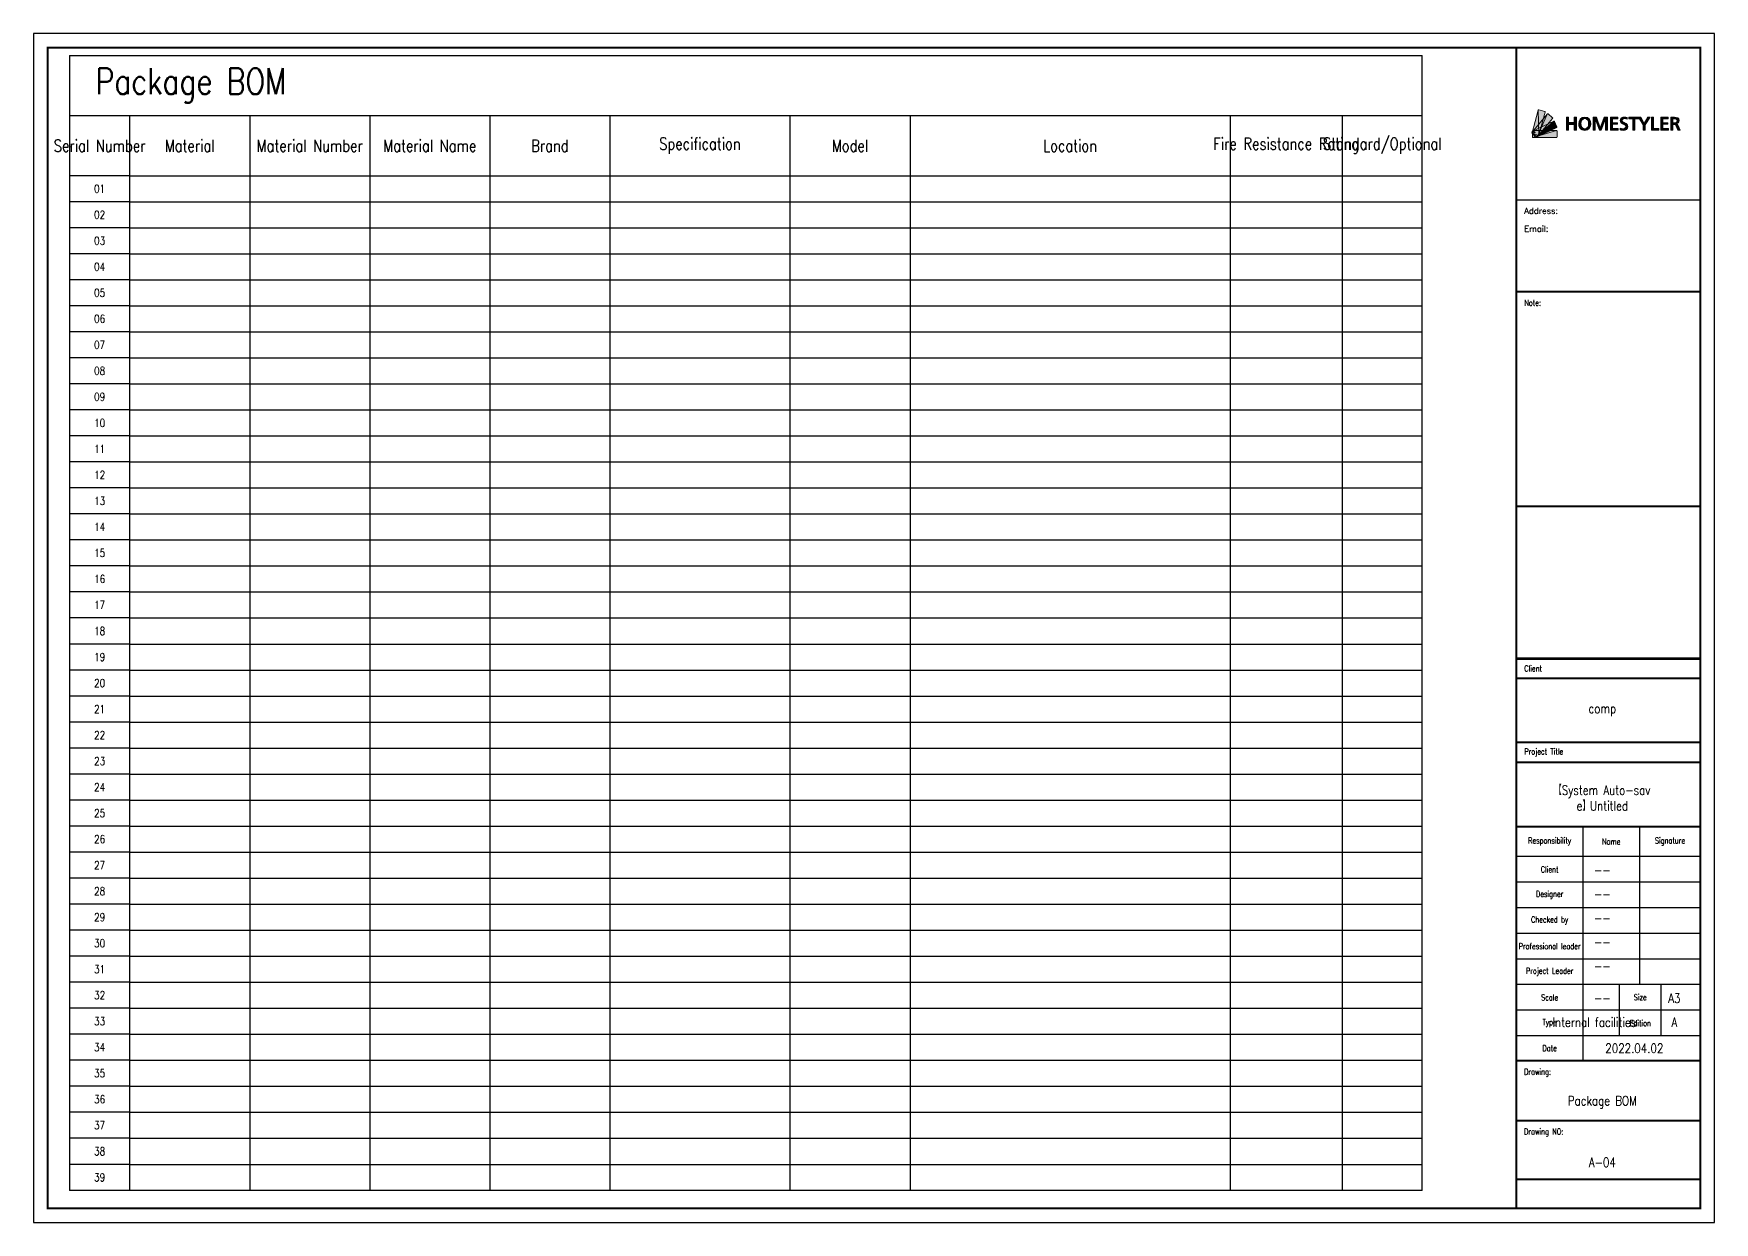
# Model space of a CAD drawing. Header units: millimetres. Extents: x 28800 to 111600, y 0 to 17820.
# Drawn here: x 86400 to 111600, y 0 to 17820 of the extents above; entities that cross this region are included whole.
import ezdxf

# ---------------------------------------------------------------- set-up
doc = ezdxf.new("R2010")
doc.units = ezdxf.units.MM
for name, color, linetype in [('homestyler', 7, 'Continuous'), ('P-文字', 44, 'Continuous'), ('V-文字', 50, 'Continuous'), ('V-表格', 108, 'Continuous')]:
    doc.layers.add(name, color=color, linetype=linetype)
doc.styles.add('标准', font='simplex.shx', dxfattribs={"width": 0.8, "bigfont": 'gbcbig.shx'})

# ---------------------------------------------------------------- blocks, each defined once
blk = doc.blocks.new('block 16')
at = {"layer": 'homestyler', "true_color": 0x458aa3}
h = blk.add_hatch(color=145, dxfattribs=at)
h.dxf.hatch_style = 2
edge = h.paths.add_edge_path()
edge.add_spline(control_points=[(505.1, -4105.3), (505.1, -4105.3), (475.1, -4097.3), (475.1, -4097.3), (473.4, -4096.8), (471.7, -4097.8), (471.2, -4099.5), (471.2, -4099.5), (475.1, -4229.2), (475.1, -4229.2), (475.1, -4229.2), (507.3, -4109.1), (507.3, -4109.1), (507.6, -4108), (507.2, -4106.9), (506.4, -4106.1), (506, -4105.7), (505.6, -4105.5), (505.1, -4105.3)], knot_values=[0, 0, 0, 0, 1, 1, 1, 2, 2, 2, 3, 3, 3, 4, 4, 4, 5, 5, 5, 6, 6, 6, 6], degree=3, periodic=0)
at = {"layer": 'homestyler', "lineweight": 0}
blk.add_open_spline([(505.1, -4105.3), (505.1, -4105.3), (475.1, -4097.3), (475.1, -4097.3), (473.4, -4096.8), (471.7, -4097.8), (471.2, -4099.5), (471.2, -4099.5), (475.1, -4229.2), (475.1, -4229.2), (475.1, -4229.2), (507.3, -4109.1), (507.3, -4109.1), (507.6, -4108), (507.2, -4106.9), (506.4, -4106.1), (506, -4105.7), (505.6, -4105.5), (505.1, -4105.3)], degree=3, knots=[0, 0, 0, 0, 1, 1, 1, 2, 2, 2, 3, 3, 3, 4, 4, 4, 5, 5, 5, 6, 6, 6, 6], dxfattribs=at)
blk = doc.blocks.new('block 15')
at = {"layer": 'homestyler', "true_color": 0x65acb8}
h = blk.add_hatch(color=143, dxfattribs=at)
h.dxf.hatch_style = 2
edge = h.paths.add_edge_path()
edge.add_spline(control_points=[(505.1, -4105.3), (506.7, -4105.8), (507.7, -4107.5), (507.3, -4109.1), (507.3, -4109.1), (475.1, -4229.2), (475.1, -4229.2), (474.6, -4230.9), (472.9, -4231.8), (471.3, -4231.4), (471.3, -4231.4), (441.3, -4223.4), (441.3, -4223.4), (439.6, -4222.9), (438.6, -4221.2), (439.1, -4219.5), (439.1, -4219.5), (471.2, -4099.5), (471.2, -4099.5), (471.7, -4097.8), (473.4, -4096.8), (475.1, -4097.3), (475.1, -4097.3), (505.1, -4105.3), (505.1, -4105.3)], knot_values=[0, 0, 0, 0, 1, 1, 1, 2, 2, 2, 3, 3, 3, 4, 4, 4, 5, 5, 5, 6, 6, 6, 7, 7, 7, 8, 8, 8, 8], degree=3, periodic=0)
at = {"layer": 'homestyler', "lineweight": 0}
blk.add_open_spline([(505.1, -4105.3), (506.7, -4105.8), (507.7, -4107.5), (507.3, -4109.1), (507.3, -4109.1), (475.1, -4229.2), (475.1, -4229.2), (474.6, -4230.9), (472.9, -4231.8), (471.3, -4231.4), (471.3, -4231.4), (441.3, -4223.4), (441.3, -4223.4), (439.6, -4222.9), (438.6, -4221.2), (439.1, -4219.5), (439.1, -4219.5), (471.2, -4099.5), (471.2, -4099.5), (471.7, -4097.8), (473.4, -4096.8), (475.1, -4097.3), (475.1, -4097.3), (505.1, -4105.3), (505.1, -4105.3)], degree=3, knots=[0, 0, 0, 0, 1, 1, 1, 2, 2, 2, 3, 3, 3, 4, 4, 4, 5, 5, 5, 6, 6, 6, 7, 7, 7, 8, 8, 8, 8], dxfattribs=at)
at = {"layer": 'homestyler'}
blk.add_blockref('block 16', (0, 0), dxfattribs=at)
blk = doc.blocks.new('block 18')
at = {"layer": 'homestyler', "true_color": 0xd55f3f}
h = blk.add_hatch(color=13, dxfattribs=at)
h.dxf.hatch_style = 2
edge = h.paths.add_edge_path()
edge.add_spline(control_points=[(546.6, -4139.1), (546.6, -4139.1), (522.8, -4119.1), (522.8, -4119.1), (521.5, -4118), (519.5, -4118.2), (518.4, -4119.5), (518.4, -4119.5), (467.1, -4238.7), (467.1, -4238.7), (467.1, -4238.7), (547, -4143.5), (547, -4143.5), (548.1, -4142.2), (547.9, -4140.2), (546.6, -4139.1)], knot_values=[0, 0, 0, 0, 1, 1, 1, 2, 2, 2, 3, 3, 3, 4, 4, 4, 5, 5, 5, 5], degree=3, periodic=0)
at = {"layer": 'homestyler', "lineweight": 0}
blk.add_open_spline([(546.6, -4139.1), (546.6, -4139.1), (522.8, -4119.1), (522.8, -4119.1), (521.5, -4118), (519.5, -4118.2), (518.4, -4119.5), (518.4, -4119.5), (467.1, -4238.7), (467.1, -4238.7), (467.1, -4238.7), (547, -4143.5), (547, -4143.5), (548.1, -4142.2), (547.9, -4140.2), (546.6, -4139.1)], degree=3, knots=[0, 0, 0, 0, 1, 1, 1, 2, 2, 2, 3, 3, 3, 4, 4, 4, 5, 5, 5, 5], dxfattribs=at)
blk = doc.blocks.new('block 17')
at = {"layer": 'homestyler', "true_color": 0xe46846}
h = blk.add_hatch(color=13, dxfattribs=at)
h.dxf.hatch_style = 2
edge = h.paths.add_edge_path()
edge.add_spline(control_points=[(546.6, -4139.1), (547.9, -4140.2), (548.1, -4142.2), (547, -4143.5), (547, -4143.5), (467.1, -4238.7), (467.1, -4238.7), (466, -4240), (464.1, -4240.2), (462.7, -4239.1), (462.7, -4239.1), (438.9, -4219.1), (438.9, -4219.1), (437.6, -4218), (437.4, -4216), (438.6, -4214.7), (438.6, -4214.7), (518.4, -4119.5), (518.4, -4119.5), (519.5, -4118.2), (521.5, -4118), (522.8, -4119.1), (522.8, -4119.1), (546.6, -4139.1), (546.6, -4139.1)], knot_values=[0, 0, 0, 0, 1, 1, 1, 2, 2, 2, 3, 3, 3, 4, 4, 4, 5, 5, 5, 6, 6, 6, 7, 7, 7, 8, 8, 8, 8], degree=3, periodic=0)
at = {"layer": 'homestyler', "lineweight": 0}
blk.add_open_spline([(546.6, -4139.1), (547.9, -4140.2), (548.1, -4142.2), (547, -4143.5), (547, -4143.5), (467.1, -4238.7), (467.1, -4238.7), (466, -4240), (464.1, -4240.2), (462.7, -4239.1), (462.7, -4239.1), (438.9, -4219.1), (438.9, -4219.1), (437.6, -4218), (437.4, -4216), (438.6, -4214.7), (438.6, -4214.7), (518.4, -4119.5), (518.4, -4119.5), (519.5, -4118.2), (521.5, -4118), (522.8, -4119.1), (522.8, -4119.1), (546.6, -4139.1), (546.6, -4139.1)], degree=3, knots=[0, 0, 0, 0, 1, 1, 1, 2, 2, 2, 3, 3, 3, 4, 4, 4, 5, 5, 5, 6, 6, 6, 7, 7, 7, 8, 8, 8, 8], dxfattribs=at)
at = {"layer": 'homestyler'}
blk.add_blockref('block 18', (0, 0), dxfattribs=at)
blk = doc.blocks.new('block 20')
at = {"layer": 'homestyler', "true_color": 0x9bb849}
h = blk.add_hatch(color=55, dxfattribs=at)
h.dxf.hatch_style = 2
edge = h.paths.add_edge_path()
edge.add_spline(control_points=[(570, -4187.3), (570, -4187.3), (556.9, -4159.1), (556.9, -4159.1), (556.7, -4158.8), (556.5, -4158.5), (556.3, -4158.2), (555.4, -4157.3), (554, -4157), (552.8, -4157.6), (552.8, -4157.6), (464, -4236.7), (464, -4236.7), (464, -4236.7), (465.6, -4239.4), (465.6, -4239.4), (465.6, -4239.4), (568.5, -4191.4), (568.5, -4191.4), (570.1, -4190.7), (570.7, -4188.8), (570, -4187.3)], knot_values=[0, 0, 0, 0, 1, 1, 1, 2, 2, 2, 3, 3, 3, 4, 4, 4, 5, 5, 5, 6, 6, 6, 7, 7, 7, 7], degree=3, periodic=0)
at = {"layer": 'homestyler', "lineweight": 0}
blk.add_open_spline([(570, -4187.3), (570, -4187.3), (556.9, -4159.1), (556.9, -4159.1), (556.7, -4158.8), (556.5, -4158.5), (556.3, -4158.2), (555.4, -4157.3), (554, -4157), (552.8, -4157.6), (552.8, -4157.6), (464, -4236.7), (464, -4236.7), (464, -4236.7), (465.6, -4239.4), (465.6, -4239.4), (465.6, -4239.4), (568.5, -4191.4), (568.5, -4191.4), (570.1, -4190.7), (570.7, -4188.8), (570, -4187.3)], degree=3, knots=[0, 0, 0, 0, 1, 1, 1, 2, 2, 2, 3, 3, 3, 4, 4, 4, 5, 5, 5, 6, 6, 6, 7, 7, 7, 7], dxfattribs=at)
blk = doc.blocks.new('block 19')
at = {"layer": 'homestyler', "true_color": 0xa5c157}
h = blk.add_hatch(color=73, dxfattribs=at)
h.dxf.hatch_style = 2
edge = h.paths.add_edge_path()
edge.add_spline(control_points=[(570, -4187.3), (570.7, -4188.8), (570.1, -4190.7), (568.5, -4191.4), (568.5, -4191.4), (458.8, -4242.5), (458.8, -4242.5), (458.8, -4242.5), (450.5, -4239.8), (450.5, -4239.8), (450.5, -4239.8), (438.6, -4214.3), (438.6, -4214.3), (437.9, -4212.7), (438.6, -4210.9), (440.1, -4210.1), (440.1, -4210.1), (552.8, -4157.6), (552.8, -4157.6), (554.3, -4156.9), (556.2, -4157.6), (556.9, -4159.1), (556.9, -4159.1), (570, -4187.3), (570, -4187.3)], knot_values=[0, 0, 0, 0, 1, 1, 1, 2, 2, 2, 3, 3, 3, 4, 4, 4, 5, 5, 5, 6, 6, 6, 7, 7, 7, 8, 8, 8, 8], degree=3, periodic=0)
at = {"layer": 'homestyler', "lineweight": 0}
blk.add_open_spline([(570, -4187.3), (570.7, -4188.8), (570.1, -4190.7), (568.5, -4191.4), (568.5, -4191.4), (458.8, -4242.5), (458.8, -4242.5), (458.8, -4242.5), (450.5, -4239.8), (450.5, -4239.8), (450.5, -4239.8), (438.6, -4214.3), (438.6, -4214.3), (437.9, -4212.7), (438.6, -4210.9), (440.1, -4210.1), (440.1, -4210.1), (552.8, -4157.6), (552.8, -4157.6), (554.3, -4156.9), (556.2, -4157.6), (556.9, -4159.1), (556.9, -4159.1), (570, -4187.3), (570, -4187.3)], degree=3, knots=[0, 0, 0, 0, 1, 1, 1, 2, 2, 2, 3, 3, 3, 4, 4, 4, 5, 5, 5, 6, 6, 6, 7, 7, 7, 8, 8, 8, 8], dxfattribs=at)
at = {"layer": 'homestyler'}
blk.add_blockref('block 20', (0, 0), dxfattribs=at)
blk = doc.blocks.new('block 22')
at = {"layer": 'homestyler', "true_color": 0xeba522}
h = blk.add_hatch(color=40, dxfattribs=at)
h.dxf.hatch_style = 2
edge = h.paths.add_edge_path()
edge.add_spline(control_points=[(570.9, -4240.8), (570.9, -4240.8), (570.9, -4209.7), (570.9, -4209.7), (570.9, -4208.9), (570.5, -4208.1), (570, -4207.6), (569.4, -4207), (568.6, -4206.6), (567.8, -4206.6), (567.8, -4206.6), (443.5, -4243.9), (443.5, -4243.9), (443.5, -4243.9), (567.8, -4243.9), (567.8, -4243.9), (569.5, -4243.9), (570.9, -4242.5), (570.9, -4240.8)], knot_values=[0, 0, 0, 0, 1, 1, 1, 2, 2, 2, 3, 3, 3, 4, 4, 4, 5, 5, 5, 6, 6, 6, 6], degree=3, periodic=0)
at = {"layer": 'homestyler', "lineweight": 0}
blk.add_open_spline([(570.9, -4240.8), (570.9, -4240.8), (570.9, -4209.7), (570.9, -4209.7), (570.9, -4208.9), (570.5, -4208.1), (570, -4207.6), (569.4, -4207), (568.6, -4206.6), (567.8, -4206.6), (567.8, -4206.6), (443.5, -4243.9), (443.5, -4243.9), (443.5, -4243.9), (567.8, -4243.9), (567.8, -4243.9), (569.5, -4243.9), (570.9, -4242.5), (570.9, -4240.8)], degree=3, knots=[0, 0, 0, 0, 1, 1, 1, 2, 2, 2, 3, 3, 3, 4, 4, 4, 5, 5, 5, 6, 6, 6, 6], dxfattribs=at)
blk = doc.blocks.new('block 21')
at = {"layer": 'homestyler', "true_color": 0xf2bd18}
h = blk.add_hatch(color=40, dxfattribs=at)
h.dxf.hatch_style = 2
edge = h.paths.add_edge_path()
edge.add_spline(control_points=[(570.9, -4240.8), (570.9, -4242.5), (569.5, -4243.9), (567.8, -4243.9), (567.8, -4243.9), (443.5, -4243.9), (443.5, -4243.9), (442.6, -4243.9), (441.8, -4243.6), (441.3, -4243), (440.7, -4242.5), (440.4, -4241.7), (440.4, -4240.8), (440.4, -4240.8), (440.4, -4209.7), (440.4, -4209.7), (440.4, -4208), (441.8, -4206.6), (443.5, -4206.6), (443.5, -4206.6), (567.8, -4206.6), (567.8, -4206.6), (569.5, -4206.6), (570.9, -4208), (570.9, -4209.7), (570.9, -4209.7), (570.9, -4240.8), (570.9, -4240.8)], knot_values=[0, 0, 0, 0, 1, 1, 1, 2, 2, 2, 3, 3, 3, 4, 4, 4, 5, 5, 5, 6, 6, 6, 7, 7, 7, 8, 8, 8, 9, 9, 9, 9], degree=3, periodic=0)
at = {"layer": 'homestyler', "lineweight": 0}
blk.add_open_spline([(570.9, -4240.8), (570.9, -4242.5), (569.5, -4243.9), (567.8, -4243.9), (567.8, -4243.9), (443.5, -4243.9), (443.5, -4243.9), (442.6, -4243.9), (441.8, -4243.6), (441.3, -4243), (440.7, -4242.5), (440.4, -4241.7), (440.4, -4240.8), (440.4, -4240.8), (440.4, -4209.7), (440.4, -4209.7), (440.4, -4208), (441.8, -4206.6), (443.5, -4206.6), (443.5, -4206.6), (567.8, -4206.6), (567.8, -4206.6), (569.5, -4206.6), (570.9, -4208), (570.9, -4209.7), (570.9, -4209.7), (570.9, -4240.8), (570.9, -4240.8)], degree=3, knots=[0, 0, 0, 0, 1, 1, 1, 2, 2, 2, 3, 3, 3, 4, 4, 4, 5, 5, 5, 6, 6, 6, 7, 7, 7, 8, 8, 8, 9, 9, 9, 9], dxfattribs=at)
at = {"layer": 'homestyler'}
blk.add_blockref('block 22', (0, 0), dxfattribs=at)
blk = doc.blocks.new('block 14')
at = {"layer": 'homestyler', "true_color": 0x666666}
h = blk.add_hatch(color=251, dxfattribs=at)
h.dxf.hatch_style = 2
edge = h.paths.add_edge_path()
edge.add_spline(control_points=[(446.2, -4216), (446.2, -4214.1), (447.8, -4212.5), (449.7, -4212.5), (451.6, -4212.5), (453.1, -4214.1), (453.1, -4216), (453.1, -4217.9), (451.6, -4219.4), (449.7, -4219.4), (447.8, -4219.4), (446.2, -4217.9), (446.2, -4216)], knot_values=[0, 0, 0, 0, 1, 1, 1, 2, 2, 2, 3, 3, 3, 4, 4, 4, 4], degree=3, periodic=0)
at = {"layer": 'homestyler', "true_color": 0xeba522}
h = blk.add_hatch(color=40, dxfattribs=at)
h.dxf.hatch_style = 2
edge = h.paths.add_edge_path()
edge.add_spline(control_points=[(448.3, -4214.6), (449.2, -4213.6), (451, -4213.2), (452.1, -4213.5), (452.1, -4213.5), (452.7, -4214.1), (453.2, -4214.6), (454.5, -4215.9), (454.5, -4218.1), (453.2, -4219.4), (451.8, -4220.8), (449.6, -4220.8), (448.3, -4219.4), (448.3, -4219.4), (447.3, -4218.4), (447.3, -4218.4), (446.2, -4217.1), (447, -4215.8), (448.3, -4214.6)], knot_values=[0, 0, 0, 0, 1, 1, 1, 2, 2, 2, 3, 3, 3, 4, 4, 4, 5, 5, 5, 6, 6, 6, 6], degree=3, periodic=0)
at = {"layer": 'homestyler', "lineweight": 0}
for points, knots in [([(446.2, -4216), (446.2, -4214.1), (447.8, -4212.5), (449.7, -4212.5), (451.6, -4212.5), (453.1, -4214.1), (453.1, -4216), (453.1, -4217.9), (451.6, -4219.4), (449.7, -4219.4), (447.8, -4219.4), (446.2, -4217.9), (446.2, -4216)], [0, 0, 0, 0, 1, 1, 1, 2, 2, 2, 3, 3, 3, 4, 4, 4, 4]), ([(448.3, -4214.6), (449.2, -4213.6), (451, -4213.2), (452.1, -4213.5), (452.1, -4213.5), (452.7, -4214.1), (453.2, -4214.6), (454.5, -4215.9), (454.5, -4218.1), (453.2, -4219.4), (451.8, -4220.8), (449.6, -4220.8), (448.3, -4219.4), (448.3, -4219.4), (447.3, -4218.4), (447.3, -4218.4), (446.2, -4217.1), (447, -4215.8), (448.3, -4214.6)], [0, 0, 0, 0, 1, 1, 1, 2, 2, 2, 3, 3, 3, 4, 4, 4, 5, 5, 5, 6, 6, 6, 6])]:
    blk.add_open_spline(points, degree=3, knots=knots, dxfattribs=at)
at = {"layer": 'homestyler'}
for name in ['block 17', 'block 19', 'block 15', 'block 21']:
    blk.add_blockref(name, (0, 0), dxfattribs=at)
blk = doc.blocks.new('block 13')
at = {"layer": 'homestyler'}
blk.add_blockref('block 14', (0, 0), dxfattribs=at)
blk = doc.blocks.new('home_logo_设计家')
at = {"layer": 'homestyler', "true_color": 0x595959}
h = blk.add_hatch(color=251, dxfattribs=at)
h.dxf.hatch_style = 2
h.paths.add_polyline_path([(8.28, 3.04), (8.28, 7.97), (9.08, 7.97), (9.08, 5.91), (11.29, 5.91), (11.29, 7.97), (12.1, 7.97), (12.1, 3.04), (11.29, 3.04), (11.29, 5.25), (9.08, 5.25), (9.08, 3.04)])
h = blk.add_hatch(color=251, dxfattribs=at)
h.dxf.hatch_style = 2
edge = h.paths.add_edge_path()
edge.add_spline(control_points=[(13.02, 5.5), (13.02, 6.92), (13.82, 8.05), (15.33, 8.05), (16.87, 8.05), (17.64, 6.96), (17.64, 5.5), (17.64, 4.07), (16.85, 2.96), (15.33, 2.96), (14.95, 2.96), (14.61, 3.03), (14.32, 3.15), (13.46, 3.54), (13.02, 4.4), (13.02, 5.5)], knot_values=[0, 0, 0, 0, 1, 1, 1, 2, 2, 2, 3, 3, 3, 4, 4, 4, 5, 5, 5, 5], degree=3, periodic=0)
edge = h.paths.add_edge_path()
edge.add_spline(control_points=[(15.33, 3.57), (16.41, 3.57), (16.79, 4.59), (16.79, 5.5), (16.79, 6.42), (16.41, 7.44), (15.33, 7.44), (14.27, 7.44), (13.87, 6.41), (13.87, 5.5), (13.87, 5.05), (13.97, 4.57), (14.21, 4.2), (14.44, 3.83), (14.81, 3.57), (15.33, 3.57)], knot_values=[0, 0, 0, 0, 1, 1, 1, 2, 2, 2, 3, 3, 3, 4, 4, 4, 5, 5, 5, 5], degree=3, periodic=0)
h = blk.add_hatch(color=251, dxfattribs=at)
h.dxf.hatch_style = 2
h.paths.add_polyline_path([(18.57, 3.04), (18.57, 7.97), (19.78, 7.97), (21.3, 3.92), (22.81, 7.97), (24.03, 7.97), (24.03, 3.04), (23.27, 3.04), (23.27, 7.4), (21.65, 3.04), (20.92, 3.04), (19.29, 7.4), (19.29, 3.04)])
h = blk.add_hatch(color=251, dxfattribs=at)
h.dxf.hatch_style = 2
h.paths.add_polyline_path([(25.21, 3.04), (25.21, 7.97), (28.04, 7.97), (28.04, 7.37), (26, 7.37), (26, 5.86), (27.94, 5.86), (27.94, 5.27), (26, 5.27), (26, 3.64), (28.11, 3.64), (28.11, 3.04)])
h = blk.add_hatch(color=251, dxfattribs=at)
h.dxf.hatch_style = 2
edge = h.paths.add_edge_path()
edge.add_spline(control_points=[(28.91, 3.85), (29.29, 3.65), (29.65, 3.57), (30.1, 3.57), (30.57, 3.57), (31.04, 3.79), (31.04, 4.38), (31.04, 4.85), (30.65, 5.05), (30.19, 5.27), (30.19, 5.27), (29.81, 5.45), (29.81, 5.45), (29.33, 5.69), (28.93, 6.01), (28.93, 6.67), (28.93, 7.65), (29.78, 8.05), (30.55, 8.05), (30.95, 8.05), (31.32, 7.99), (31.66, 7.89), (31.66, 7.89), (31.62, 7.24), (31.62, 7.24), (31.3, 7.38), (30.92, 7.44), (30.59, 7.44), (30.18, 7.44), (29.7, 7.26), (29.7, 6.72), (29.7, 6.31), (30.03, 6.13), (30.39, 5.95), (30.39, 5.95), (30.8, 5.77), (30.8, 5.77), (31.38, 5.5), (31.84, 5.19), (31.84, 4.43), (31.84, 3.42), (31.08, 2.96), (30.13, 2.96), (29.75, 2.96), (29.29, 3.02), (28.87, 3.16), (28.87, 3.16), (28.91, 3.85), (28.91, 3.85)], knot_values=[0, 0, 0, 0, 1, 1, 1, 2, 2, 2, 3, 3, 3, 4, 4, 4, 5, 5, 5, 6, 6, 6, 7, 7, 7, 8, 8, 8, 9, 9, 9, 10, 10, 10, 11, 11, 11, 12, 12, 12, 13, 13, 13, 14, 14, 14, 15, 15, 15, 16, 16, 16, 16], degree=3, periodic=0)
h = blk.add_hatch(color=251, dxfattribs=at)
h.dxf.hatch_style = 2
h.paths.add_polyline_path([(33.72, 3.04), (33.72, 7.31), (32.22, 7.31), (32.22, 7.97), (36.03, 7.97), (36.03, 7.31), (34.52, 7.31), (34.52, 3.04)])
h = blk.add_hatch(color=251, dxfattribs=at)
h.dxf.hatch_style = 2
h.paths.add_polyline_path([(37.72, 3.04), (37.72, 5.01), (35.91, 7.97), (36.79, 7.97), (38.16, 5.62), (39.51, 7.97), (40.37, 7.97), (38.53, 5.01), (38.53, 3.04)])
h = blk.add_hatch(color=251, dxfattribs=at)
h.dxf.hatch_style = 2
h.paths.add_polyline_path([(40.94, 3.04), (40.94, 7.97), (41.75, 7.97), (41.75, 3.71), (43.79, 3.71), (43.79, 3.04)])
h = blk.add_hatch(color=251, dxfattribs=at)
h.dxf.hatch_style = 2
h.paths.add_polyline_path([(44.52, 3.04), (44.52, 7.97), (47.35, 7.97), (47.35, 7.37), (45.31, 7.37), (45.31, 5.86), (47.25, 5.86), (47.25, 5.27), (45.31, 5.27), (45.31, 3.64), (47.42, 3.64), (47.42, 3.04)])
h = blk.add_hatch(color=251, dxfattribs=at)
h.dxf.hatch_style = 2
edge = h.paths.add_edge_path()
edge.add_spline(control_points=[(48.34, 3.04), (48.34, 3.04), (48.34, 7.97), (48.34, 7.97), (48.34, 7.97), (49.81, 7.97), (49.81, 7.97), (50.67, 7.97), (51.58, 7.74), (51.58, 6.7), (51.58, 6.05), (51.07, 5.61), (50.45, 5.51), (50.8, 5.46), (51.02, 5.2), (51.17, 4.84), (51.17, 4.84), (51.9, 3.04), (51.9, 3.04), (51.9, 3.04), (51.02, 3.04), (51.02, 3.04), (51.02, 3.04), (50.42, 4.57), (50.42, 4.57), (50.22, 5.08), (50.04, 5.22), (49.53, 5.22), (49.53, 5.22), (49.13, 5.22), (49.13, 5.22), (49.13, 5.22), (49.13, 3.04), (49.13, 3.04), (49.13, 3.04), (48.34, 3.04), (48.34, 3.04)], knot_values=[0, 0, 0, 0, 1, 1, 1, 2, 2, 2, 3, 3, 3, 4, 4, 4, 5, 5, 5, 6, 6, 6, 7, 7, 7, 8, 8, 8, 9, 9, 9, 10, 10, 10, 11, 11, 11, 12, 12, 12, 12], degree=3, periodic=0)
edge = h.paths.add_edge_path()
edge.add_spline(control_points=[(49.13, 5.81), (49.13, 5.81), (49.64, 5.81), (49.64, 5.81), (50.17, 5.81), (50.76, 6.01), (50.76, 6.64), (50.76, 7.28), (50.26, 7.39), (49.66, 7.39), (49.66, 7.39), (49.13, 7.39), (49.13, 7.39), (49.13, 7.39), (49.13, 5.81), (49.13, 5.81)], knot_values=[0, 0, 0, 0, 1, 1, 1, 2, 2, 2, 3, 3, 3, 4, 4, 4, 5, 5, 5, 5], degree=3, periodic=0)
at = {"layer": 'homestyler', "lineweight": 0}
for points in [[(8.28, 3.04), (8.28, 7.97), (9.08, 7.97), (9.08, 5.91), (11.29, 5.91), (11.29, 7.97), (12.1, 7.97), (12.1, 3.04), (11.29, 3.04), (11.29, 5.25), (9.08, 5.25), (9.08, 3.04), (8.28, 3.04)], [(18.57, 3.04), (18.57, 7.97), (19.78, 7.97), (21.3, 3.92), (22.81, 7.97), (24.03, 7.97), (24.03, 3.04), (23.27, 3.04), (23.27, 7.4), (21.65, 3.04), (20.92, 3.04), (19.29, 7.4), (19.29, 3.04), (18.57, 3.04)], [(25.21, 3.04), (25.21, 7.97), (28.04, 7.97), (28.04, 7.37), (26, 7.37), (26, 5.86), (27.94, 5.86), (27.94, 5.27), (26, 5.27), (26, 3.64), (28.11, 3.64), (28.11, 3.04), (25.21, 3.04)], [(33.72, 3.04), (33.72, 7.31), (32.22, 7.31), (32.22, 7.97), (36.03, 7.97), (36.03, 7.31), (34.52, 7.31), (34.52, 3.04), (33.72, 3.04)], [(37.72, 3.04), (37.72, 5.01), (35.91, 7.97), (36.79, 7.97), (38.16, 5.62), (39.51, 7.97), (40.37, 7.97), (38.53, 5.01), (38.53, 3.04), (37.72, 3.04)], [(40.94, 3.04), (40.94, 7.97), (41.75, 7.97), (41.75, 3.71), (43.79, 3.71), (43.79, 3.04), (40.94, 3.04)], [(44.52, 3.04), (44.52, 7.97), (47.35, 7.97), (47.35, 7.37), (45.31, 7.37), (45.31, 5.86), (47.25, 5.86), (47.25, 5.27), (45.31, 5.27), (45.31, 3.64), (47.42, 3.64), (47.42, 3.04), (44.52, 3.04)]]:
    blk.add_lwpolyline(points, dxfattribs=at)
for points, knots in [([(13.02, 5.5), (13.02, 6.92), (13.82, 8.05), (15.33, 8.05), (16.87, 8.05), (17.64, 6.96), (17.64, 5.5), (17.64, 4.07), (16.85, 2.96), (15.33, 2.96), (14.95, 2.96), (14.61, 3.03), (14.32, 3.15), (13.46, 3.54), (13.02, 4.4), (13.02, 5.5)], [0, 0, 0, 0, 1, 1, 1, 2, 2, 2, 3, 3, 3, 4, 4, 4, 5, 5, 5, 5]), ([(15.33, 3.57), (16.41, 3.57), (16.79, 4.59), (16.79, 5.5), (16.79, 6.42), (16.41, 7.44), (15.33, 7.44), (14.27, 7.44), (13.87, 6.41), (13.87, 5.5), (13.87, 5.05), (13.97, 4.57), (14.21, 4.2), (14.44, 3.83), (14.81, 3.57), (15.33, 3.57)], [0, 0, 0, 0, 1, 1, 1, 2, 2, 2, 3, 3, 3, 4, 4, 4, 5, 5, 5, 5]), ([(28.91, 3.85), (29.29, 3.65), (29.65, 3.57), (30.1, 3.57), (30.57, 3.57), (31.04, 3.79), (31.04, 4.38), (31.04, 4.85), (30.65, 5.05), (30.19, 5.27), (30.19, 5.27), (29.81, 5.45), (29.81, 5.45), (29.33, 5.69), (28.93, 6.01), (28.93, 6.67), (28.93, 7.65), (29.78, 8.05), (30.55, 8.05), (30.95, 8.05), (31.32, 7.99), (31.66, 7.89), (31.66, 7.89), (31.62, 7.24), (31.62, 7.24), (31.3, 7.38), (30.92, 7.44), (30.59, 7.44), (30.18, 7.44), (29.7, 7.26), (29.7, 6.72), (29.7, 6.31), (30.03, 6.13), (30.39, 5.95), (30.39, 5.95), (30.8, 5.77), (30.8, 5.77), (31.38, 5.5), (31.84, 5.19), (31.84, 4.43), (31.84, 3.42), (31.08, 2.96), (30.13, 2.96), (29.75, 2.96), (29.29, 3.02), (28.87, 3.16), (28.87, 3.16), (28.91, 3.85), (28.91, 3.85)], [0, 0, 0, 0, 1, 1, 1, 2, 2, 2, 3, 3, 3, 4, 4, 4, 5, 5, 5, 6, 6, 6, 7, 7, 7, 8, 8, 8, 9, 9, 9, 10, 10, 10, 11, 11, 11, 12, 12, 12, 13, 13, 13, 14, 14, 14, 15, 15, 15, 16, 16, 16, 16]), ([(48.34, 3.04), (48.34, 3.04), (48.34, 7.97), (48.34, 7.97), (48.34, 7.97), (49.81, 7.97), (49.81, 7.97), (50.67, 7.97), (51.58, 7.74), (51.58, 6.7), (51.58, 6.05), (51.07, 5.61), (50.45, 5.51), (50.8, 5.46), (51.02, 5.2), (51.17, 4.84), (51.17, 4.84), (51.9, 3.04), (51.9, 3.04), (51.9, 3.04), (51.02, 3.04), (51.02, 3.04), (51.02, 3.04), (50.42, 4.57), (50.42, 4.57), (50.22, 5.08), (50.04, 5.22), (49.53, 5.22), (49.53, 5.22), (49.13, 5.22), (49.13, 5.22), (49.13, 5.22), (49.13, 3.04), (49.13, 3.04), (49.13, 3.04), (48.34, 3.04), (48.34, 3.04)], [0, 0, 0, 0, 1, 1, 1, 2, 2, 2, 3, 3, 3, 4, 4, 4, 5, 5, 5, 6, 6, 6, 7, 7, 7, 8, 8, 8, 9, 9, 9, 10, 10, 10, 11, 11, 11, 12, 12, 12, 12]), ([(49.13, 5.81), (49.13, 5.81), (49.64, 5.81), (49.64, 5.81), (50.17, 5.81), (50.76, 6.01), (50.76, 6.64), (50.76, 7.28), (50.26, 7.39), (49.66, 7.39), (49.66, 7.39), (49.13, 7.39), (49.13, 7.39), (49.13, 7.39), (49.13, 5.81), (49.13, 5.81)], [0, 0, 0, 0, 1, 1, 1, 2, 2, 2, 3, 3, 3, 4, 4, 4, 5, 5, 5, 5])]:
    blk.add_open_spline(points, degree=3, knots=knots, dxfattribs=at)
at = {"layer": 'homestyler', "xscale": 0.07264314054721618, "yscale": 0.07264314054721618, "zscale": 0.07264314054721618}
blk.add_blockref('block 13', (-36.75, 308.47), dxfattribs=at)
blk = doc.blocks.new('title_block_a3')
at = {"color": 142}
for p, q in [((420, 297), (0, 297)), ((0, 297), (0, 0)), ((420, 0), (420, 297)), ((370.5, 255.5), (416.5, 255.5)), ((387.15, 98.9), (387.15, 40.4)), ((401.32, 98.9), (401.32, 59.4)), ((416.5, 91.4), (370.5, 91.4)), ((416.5, 85), (370.5, 85)), ((416.5, 78.6), (370.5, 78.6)), ((416.5, 72.2), (370.5, 72.2)), ((416.5, 65.8), (370.5, 65.8)), ((416.5, 59.4), (370.5, 59.4)), ((396.28, 46.77), (396.28, 59.4)), ((406.66, 46.77), (406.66, 59.4)), ((416.5, 53), (370.5, 53)), ((416.5, 46.6), (370.5, 46.6)), ((416.5, 40.4), (370.5, 40.4)), ((0, 0), (420, 0))]:
    blk.add_line(p, q, dxfattribs=at)
blk.add_line((370.43, 140.7), (416.5, 140.7))
at = {"color": 142, "const_width": 0.5}
blk.add_lwpolyline([(3.5, 293.5), (416.5, 293.5), (416.5, 3.5), (3.5, 3.5)], close=True, dxfattribs=at)
at = {"color": 142, "ltscale": 2, "const_width": 0.5}
blk.add_lwpolyline([(370.5, 293.5), (370.5, 3.5)], dxfattribs=at)
at = {"color": 142, "const_width": 0.5}
for points in [[(370.5, 232.5), (416.5, 232.5)], [(370.5, 178.9), (416.5, 178.9)], [(370.5, 140.9), (416.5, 140.9)], [(370.5, 135.9), (416.5, 135.9)], [(370.5, 119.9), (416.5, 119.9)], [(370.5, 114.9), (416.5, 114.9)], [(370.5, 98.9), (416.5, 98.9)], [(370.43, 40.4), (416.5, 40.4)], [(370.5, 25.43), (416.5, 25.43)], [(370.5, 10.75), (416.5, 10.75)]]:
    blk.add_lwpolyline(points, dxfattribs=at)
at = {"color": 7, "xscale": 0.6510768000006554, "yscale": 0.6510768000006554, "zscale": 0.6510768000006554}
blk.add_blockref('home_logo_设计家', (377.63, 270.91), dxfattribs=at)
at = {"color": 142, "insert": (372.5, 230.5), "char_height": 1.5, "width": 44, "attachment_point": 1, "style": '标准'}
blk.add_mtext('Note:', dxfattribs=at)
at = {"color": 142, "ltscale": 2, "char_height": 1.5, "style": '标准'}
for s, insert, width, attachment_point in [('Client', (372.5, 138.4), 44, 4), ('Project Title', (372.5, 117.4), 44, 4), ('Responsibility', (378.83, 95.15), 16.6528, 5), ('Name', (394.24, 95.15), 14.1701, 5), ('Signature', (408.91, 95.15), 15.1772, 5), ('Client', (378.83, 88.2), 16.6528, 5), ('Designer ', (378.83, 81.8), 16.6528, 5), ('Checked by ', (378.83, 75.4), 16.6528, 5), ('Professional leader ', (378.83, 69), 16.6528, 5), ('Project Leader', (378.83, 62.6), 16.6528, 5), ('Scale', (378.83, 56.2), 16.6528, 5), ('Size', (401.47, 56.24), 10.3772, 5), ('Type', (378.83, 49.8), 16.6528, 5), ('Edition', (401.47, 49.8), 10.3772, 5), ('Date', (378.83, 43.5), 16.6528, 5), ('Drawing:', (372.44, 38.4), 44, 1), ('Drawing NO: ', (372.44, 23.43), 43.9606, 1)]:
    blk.add_mtext(s, dxfattribs=dict(at, insert=insert, width=width, attachment_point=attachment_point))
at = {"layer": 'P-文字', "color": 142, "insert": (372.5, 253.5), "char_height": 1.5, "width": 42, "attachment_point": 1, "line_spacing_factor": 0.9, "style": '标准'}
blk.add_mtext('{\\W1;Address:\\P \\PEmail:}', dxfattribs=at)

msp = doc.modelspace()

# ---------------------------------------------------------------- linework, layer by layer
at = {"layer": 'V-表格'}
for p, q in [((86940, 17490), (86940, 480)), ((86940, 17490), (107220, 17490)), ((107220, 480), (107220, 17490)), ((107220, 16590), (86940, 16590)), ((87840, 16590), (87840, 480)), ((87840, 16590), (87840, 15690)), ((89640, 16590), (89640, 480)), ((89640, 16590), (89640, 15690)), ((91440, 16590), (91440, 480)), ((91440, 16590), (91440, 15690)), ((93240, 16590), (93240, 480)), ((93240, 16590), (93240, 15690)), ((95040, 16590), (95040, 480)), ((95040, 16590), (95040, 15690)), ((97740, 16590), (97740, 480)), ((97740, 16590), (97740, 15690)), ((99540, 16590), (99540, 480)), ((99540, 16590), (99540, 15690)), ((104340, 16590), (104340, 480)), ((104340, 16590), (104340, 15690)), ((106020, 16590), (106020, 480)), ((106020, 16590), (106020, 15690)), ((87840, 15690), (86940, 15690)), ((87840, 15690), (107220, 15690)), ((87840, 15300), (86940, 15300)), ((87840, 15300), (107220, 15300)), ((87840, 14910), (86940, 14910)), ((87840, 14910), (107220, 14910)), ((87840, 14520), (86940, 14520)), ((87840, 14520), (107220, 14520)), ((87840, 14130), (86940, 14130)), ((87840, 14130), (107220, 14130)), ((87840, 13740), (86940, 13740)), ((87840, 13740), (107220, 13740)), ((87840, 13350), (86940, 13350)), ((87840, 13350), (107220, 13350)), ((87840, 12960), (86940, 12960)), ((87840, 12960), (107220, 12960)), ((87840, 12570), (86940, 12570)), ((87840, 12570), (107220, 12570)), ((87840, 12180), (86940, 12180)), ((87840, 12180), (107220, 12180)), ((87840, 11790), (86940, 11790)), ((87840, 11790), (107220, 11790)), ((87840, 11400), (86940, 11400)), ((87840, 11400), (107220, 11400)), ((87840, 11010), (86940, 11010)), ((87840, 11010), (107220, 11010)), ((87840, 10620), (86940, 10620)), ((87840, 10620), (107220, 10620)), ((87840, 10230), (86940, 10230)), ((87840, 10230), (107220, 10230)), ((87840, 9840), (86940, 9840)), ((87840, 9840), (107220, 9840)), ((87840, 9450), (86940, 9450)), ((87840, 9450), (107220, 9450)), ((87840, 9060), (86940, 9060)), ((87840, 9060), (107220, 9060)), ((87840, 8670), (86940, 8670)), ((87840, 8670), (107220, 8670)), ((87840, 8280), (86940, 8280)), ((87840, 8280), (107220, 8280)), ((87840, 7890), (86940, 7890)), ((87840, 7890), (107220, 7890)), ((87840, 7500), (86940, 7500)), ((87840, 7500), (107220, 7500)), ((87840, 7110), (86940, 7110)), ((87840, 7110), (107220, 7110)), ((87840, 6720), (86940, 6720)), ((87840, 6720), (107220, 6720)), ((87840, 6330), (86940, 6330)), ((87840, 6330), (107220, 6330)), ((87840, 5940), (86940, 5940)), ((87840, 5940), (107220, 5940)), ((87840, 5550), (86940, 5550)), ((87840, 5550), (107220, 5550)), ((87840, 5160), (86940, 5160)), ((87840, 5160), (107220, 5160)), ((87840, 4770), (86940, 4770)), ((87840, 4770), (107220, 4770)), ((87840, 4380), (86940, 4380)), ((87840, 4380), (107220, 4380)), ((87840, 3990), (86940, 3990)), ((87840, 3990), (107220, 3990)), ((87840, 3600), (86940, 3600)), ((87840, 3600), (107220, 3600)), ((87840, 3210), (86940, 3210)), ((87840, 3210), (107220, 3210)), ((87840, 2820), (86940, 2820)), ((87840, 2820), (107220, 2820)), ((87840, 2430), (86940, 2430)), ((87840, 2430), (107220, 2430)), ((87840, 2040), (86940, 2040)), ((87840, 2040), (107220, 2040)), ((87840, 1650), (86940, 1650)), ((87840, 1650), (107220, 1650)), ((87840, 1260), (86940, 1260)), ((87840, 1260), (107220, 1260)), ((87840, 870), (86940, 870)), ((87840, 870), (107220, 870)), ((107220, 480), (86940, 480))]:
    msp.add_line(p, q, dxfattribs=at)

# ---------------------------------------------------------------- block references
at = {"color": 0, "linetype": 'ByBlock', "xscale": 60, "yscale": 60, "zscale": 60}
msp.add_blockref('title_block_a3', (86400, 0), dxfattribs=at)

# ---------------------------------------------------------------- texts
at = {"layer": 'V-文字', "style": '标准'}
for s, insert, char_height, attachment_point in [('Package BOM', (87330, 17040), 390, 4), ('Serial Number', (87390, 16140), 180, 5), ('Material', (88740, 16140), 180, 5), ('Material Number', (90540, 16140), 180, 5), ('Material Name', (92340, 16140), 180, 5), ('Brand', (94140, 16140), 180, 5), ('Specification', (96390, 16140), 180, 5), ('Model', (98640, 16140), 180, 5), ('Location', (101940, 16140), 180, 5), ('Fire Resistance Rating', (105180, 16140), 180, 5), ('Standard/Optional', (106620, 16140), 180, 5), ('01', (87390, 15495), 120, 5), ('02', (87390, 15105), 120, 5), ('03', (87390, 14715), 120, 5), ('04', (87390, 14325), 120, 5), ('05', (87390, 13935), 120, 5), ('06', (87390, 13545), 120, 5), ('07', (87390, 13155), 120, 5), ('08', (87390, 12765), 120, 5), ('09', (87390, 12375), 120, 5), ('10', (87390, 11985), 120, 5), ('11', (87390, 11595), 120, 5), ('12', (87390, 11205), 120, 5), ('13', (87390, 10815), 120, 5), ('14', (87390, 10425), 120, 5), ('15', (87390, 10035), 120, 5), ('16', (87390, 9645), 120, 5), ('17', (87390, 9255), 120, 5), ('18', (87390, 8865), 120, 5), ('19', (87390, 8475), 120, 5), ('20', (87390, 8085), 120, 5), ('21', (87390, 7695), 120, 5), ('comp', (109920, 7680), 141, 5), ('22', (87390, 7305), 120, 5), ('23', (87390, 6915), 120, 5), ('24', (87390, 6525), 120, 5), ('【System Auto-sav\\Pe】Untitled', (109920, 6360), 141, 5), ('25', (87390, 6135), 120, 5), ('26', (87390, 5745), 120, 5), ('27', (87390, 5355), 120, 5), ('--', (109920, 5280), 141, 5), ('28', (87390, 4965), 120, 5), ('--', (109920, 4920), 141, 5), ('29', (87390, 4575), 120, 5), ('--', (109920, 4560), 141, 5), ('30', (87390, 4185), 120, 5), ('--', (109920, 4200), 141, 5), ('31', (87390, 3795), 120, 5), ('--', (109920, 3840), 141, 5), ('32', (87390, 3405), 120, 5), ('--', (109920, 3360), 141, 5), ('A3', (111000, 3360), 141, 5), ('33', (87390, 3015), 120, 5), ('Internal facilities', (109800, 3000), 141, 5), ('A', (111000, 3000), 141, 5), ('34', (87390, 2625), 120, 5), ('2022.04.02', (110400, 2610), 141, 5), ('35', (87390, 2235), 120, 5), ('36', (87390, 1845), 120, 5), ('Package BOM', (109920, 1800), 141, 5), ('37', (87390, 1455), 120, 5), ('38', (87390, 1065), 120, 5), ('A-04', (109920, 900), 141, 5), ('39', (87390, 675), 120, 5)]:
    msp.add_mtext(s, dxfattribs=dict(at, insert=insert, char_height=char_height, attachment_point=attachment_point))

doc.saveas('drawing.dxf')
